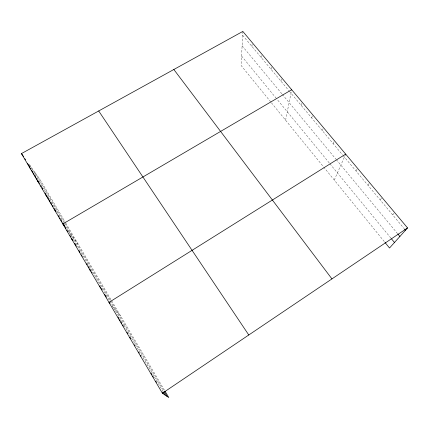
<?xml version="1.0" encoding="UTF-8"?>
<svg xmlns="http://www.w3.org/2000/svg" width="429" height="429" viewBox="0 0 429 429"><rect width="100%" height="100%" fill="white"/><g stroke="black" fill="none" stroke-linecap="round" stroke-linejoin="round"><path stroke-width="0.32" stroke-dasharray="2.15 1.61" d="M242.825 31.424L241.119 65.519L271.026 102.295M251.941 46.412L252.225 42.637M261.427 57.77L261.808 54.07M271.096 69.342L271.578 65.723M280.952 81.14L281.537 77.606M285.585 120.2L291.581 90.299M301.255 105.448L302.059 102.086M311.711 117.964L312.634 114.699M322.383 130.738L323.423 127.574M333.274 143.769L334.438 140.712M334.271 180.073L345.425 154.713M356.081 171.074L357.518 168.238M368.028 185.376L369.61 182.668M380.239 199.994L381.976 197.42M392.723 214.94L394.621 212.5M112.269 306.209L120.442 315.669M242.632 35.269L288.91 90.669M289.328 91.168L342.674 155.03M343.103 155.539L404.215 228.695M242.106 45.785L281.901 93.876M282.325 94.391L335.886 159.111M336.298 159.609L397.345 233.376M241.591 56.054L276.957 99.185M277.799 100.214L329.504 163.261M329.917 163.771L391.076 238.352M271.434 102.799L384.593 241.951M68.152 230.941L78.169 244.106M29.236 164.446L39.854 179.242L65.455 222.581M65.798 223.155L164.784 390.733M34.776 172.163L64.806 223.059M65.138 223.622L110.274 300.123M110.607 300.691L163.717 390.701M29.574 165.015L34.593 173.536M34.926 174.104L49.131 198.209M49.469 198.777L60.333 217.219M60.988 218.329L63.326 222.297M63.658 222.866L73.273 239.184M73.606 239.736L109.54 300.724M109.872 301.287L123.643 324.656M123.976 325.22L163.133 391.672"/><path stroke-width="0.64" d="M165.117 391.302L168.822 397.576L162.403 393.232L21.45 153.598L242.825 31.424L407.55 227.928L389.521 248.016L385.006 242.46M162.403 393.232L407.55 227.928M345.683 154.124L108.971 302.391L109.958 303.534M291.699 89.725L62.832 223.949L64.581 226.249L63.921 225.134M140.24 355.561L140.9 356.188M129.563 337.409L130.668 338.551L130.003 337.419M119.144 319.691L120.356 321.026M404.638 229.204L405.491 230.217M99.324 285.993L100.735 287.682M397.769 233.891L399.892 236.459M391.5 238.873L394.476 242.498M89.892 269.959L90.642 270.887M81.07 254.783L82.261 256.29M71.654 238.948L72.989 240.674M173.847 69.493L331.944 278.909M54.199 209.277L56.022 211.706L55.352 210.569M45.753 194.911L47.265 196.959M37.479 180.85L39.441 183.532M29.381 167.079L30.732 168.946M21.45 153.598L23.541 156.51M98.697 110.966L248.772 334.99M164.05 391.269L167.074 396.391M163.465 392.24L165.144 395.088M24.85 158.735L25.509 159.851M27.477 163.197L29.773 167.096M31.746 170.452L32.749 172.158M33.419 173.295L34.089 174.431M34.76 175.568L35.763 177.279M36.433 178.416L37.103 179.553M37.768 180.689L38.776 182.395M40.755 185.762L41.415 186.878M42.069 187.993L42.723 189.109M45.024 193.012L45.678 194.128M46.332 195.243L46.992 196.359M47.646 197.474L48.654 199.179M49.324 200.322L49.995 201.458M50.665 202.595L51.668 204.306M52.338 205.443L53.008 206.585M54.011 208.29L54.681 209.432M58.328 215.621L58.987 216.742M59.642 217.862L60.301 218.978M60.961 220.098L61.62 221.214M62.607 222.892L63.267 224.013M65.256 227.391L65.927 228.534M66.935 230.25L67.61 231.392M69.965 235.392L70.635 236.535M71.643 238.251L72.651 239.967M74.646 243.356L76.303 246.171M78.952 250.67L79.944 252.354M86.658 263.765L87.334 264.913M88.347 266.64L89.028 267.787M89.704 268.94L90.38 270.088M91.393 271.814L92.063 272.946M101.062 288.245L102.048 289.924M104.687 294.401L106.333 297.2M118.007 317.036L118.677 318.173M121.021 322.158L121.686 323.289M122.683 324.984L123.348 326.115M127.011 332.33L127.676 333.462M134.298 344.723L134.958 345.844M138.588 352.011L139.248 353.131M151.035 373.166L151.716 374.313M152.724 376.029L153.394 377.171M155.748 381.172L156.419 382.314M162.468 392.594L163.143 393.736"/></g></svg>
